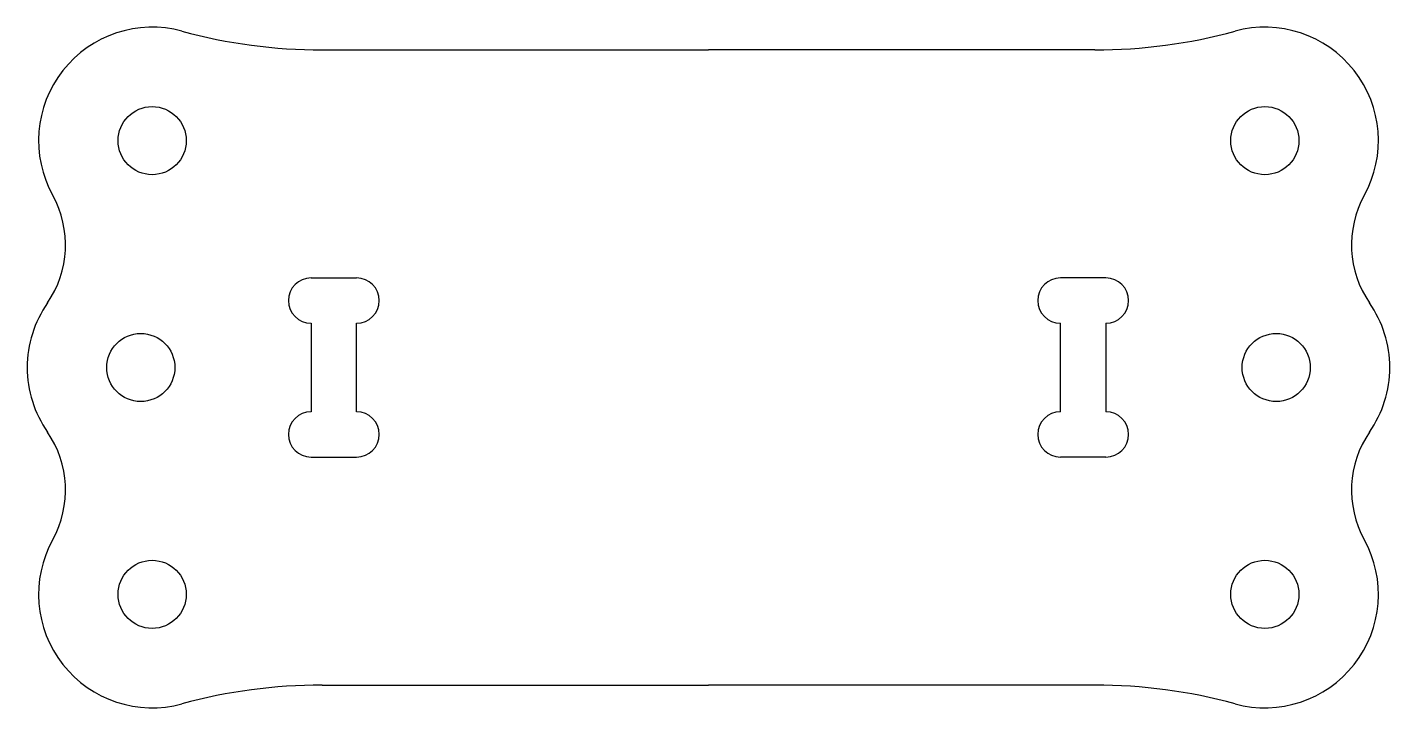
# Model space of a CAD drawing. Header units: millimetres. Extents: x -30 to 30, y -15 to 15.
import ezdxf

# ---------------------------------------------------------------- set-up
doc = ezdxf.new("R2010")
doc.units = ezdxf.units.MM
doc.layers.add('Sketch003', color=7, linetype='CONTINUOUS')

msp = doc.modelspace()

# ---------------------------------------------------------------- linework, layer by layer
at = {"layer": 'Sketch003'}
for p, q in [((-17.0167, 14), (0, 14)), ((17.0167, 14), (0, 14)), ((-17.5, 3.95), (-15.5, 3.95)), ((17.5, 3.95), (15.5, 3.95)), ((-17.5, 1.95), (-17.5, -1.95)), ((-15.5, -1.95), (-15.5, 1.95)), ((15.5, -1.95), (15.5, 1.95)), ((17.5, 1.95), (17.5, -1.95)), ((-17.5, -3.95), (-15.5, -3.95)), ((17.5, -3.95), (15.5, -3.95)), ((-17.0167, -14), (0, -14)), ((17.0167, -14), (0, -14))]:
    msp.add_line(p, q, dxfattribs=at)
for centre in [(-24.5, 10), (24.5, 10), (-25, 0), (25, 0), (-24.5, -10), (24.5, -10)]:
    msp.add_circle(centre, 1.5, dxfattribs=at)
for centre, radius, start, end in [((-24.5, 10), 5, 74.7772, -151.061), ((24.5, 10), 5, -28.9388, 105.223), ((-17.0167, 37.5), 23.5, -105.223, -90), ((17.0167, 37.5), 23.5, -90, -74.7772), ((-32.8138, 5.40319), 4.5, -34.6636, 28.9388), ((32.8138, 5.40319), 4.5, 151.061, -145.336), ((-17.5, 2.95), 1, 90, -90), ((-15.5, 2.95), 1, -90, 90), ((15.5, 2.95), 1, 90, -90), ((17.5, 2.95), 1, -90, 90), ((-25, 0), 5, 145.336, 180), ((25, 0), 5, 0, 34.6636), ((-25, 0), 5, 180, -145.336), ((25, 0), 5, -34.6636, 0), ((-17.5, -2.95), 1, 90, -90), ((-15.5, -2.95), 1, -90, 90), ((15.5, -2.95), 1, 90, -90), ((17.5, -2.95), 1, -90, 90), ((-32.8138, -5.40319), 4.5, -28.9388, 34.6636), ((32.8138, -5.40319), 4.5, 145.336, -151.061), ((-24.5, -10), 5, 151.061, -74.7772), ((24.5, -10), 5, -105.223, 28.9388), ((-17.0167, -37.5), 23.5, 90, 105.223), ((17.0167, -37.5), 23.5, 74.7772, 90)]:
    msp.add_arc(centre, radius, start, end, dxfattribs=at)

doc.saveas('drawing.dxf')
